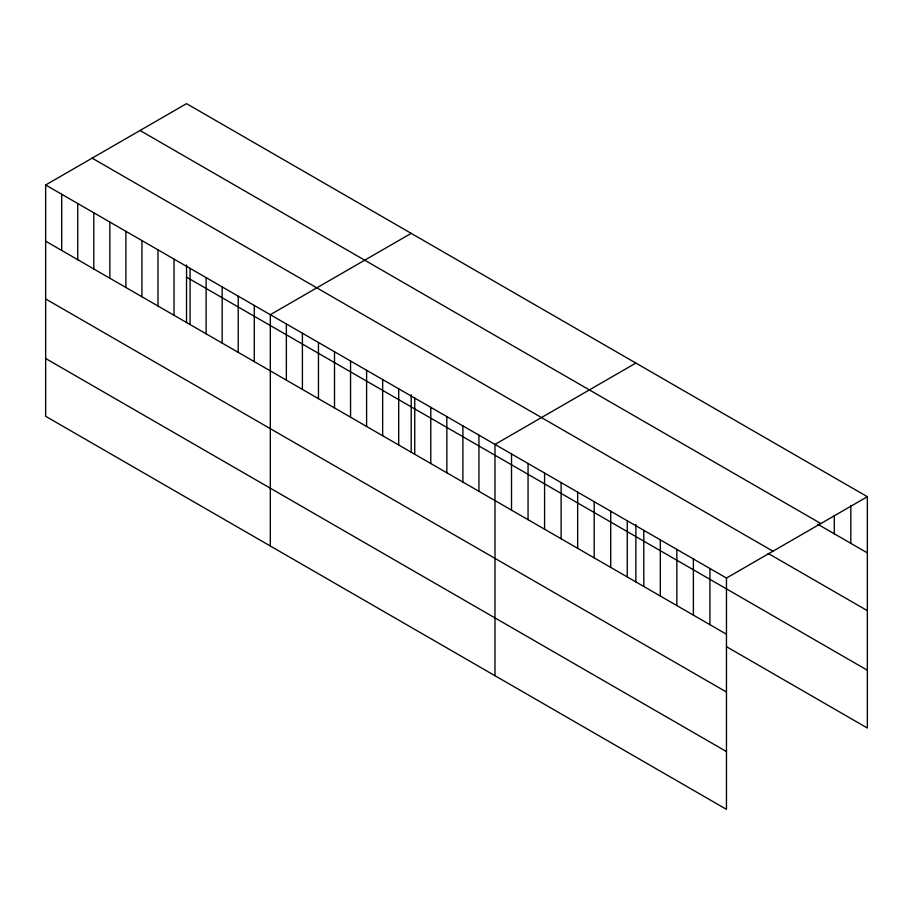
<?xml version="1.0" encoding="UTF-8"?>
<svg xmlns="http://www.w3.org/2000/svg" width="913" height="913" viewBox="0 0 913 913"><rect width="100%" height="100%" fill="white"/><g stroke="black" fill="none" stroke-linecap="round" stroke-linejoin="round"><path stroke-width="1.37" d="M45.65 184.985L726.463 578.055L726.463 809.352L45.65 416.294L45.65 184.985L186.537 103.648L867.35 496.706L867.35 728.015L726.816 646.872M411.204 233.351L270.316 314.7L270.316 546.008M635.87 363.066L494.983 444.414L494.983 675.711M726.463 578.055L867.35 496.706M140.043 130.491L820.855 523.548M817.751 524.245L867.35 552.879M92.145 158.143L772.957 551.212M768.141 553.404L867.35 610.671M186.537 277.153L867.35 670.222M45.65 241.169L726.463 634.227M45.65 298.962L726.463 692.02M45.65 358.501L726.463 751.559M850.813 505.414L850.813 543.338M834.277 515.537L834.277 533.797M709.926 568.502L709.926 624.686M693.389 558.961L693.389 615.134M676.853 549.409L676.853 605.593M660.327 539.868L660.327 596.041M643.791 530.316L643.791 586.5M635.87 524.393L635.87 581.98M627.254 520.775L627.254 576.948M610.717 511.234L610.717 567.407M594.192 501.682L594.192 557.866M577.655 492.141L577.655 548.314M561.118 482.589L561.118 538.773M544.582 473.048L544.582 529.22M528.056 463.496L528.056 519.68M511.52 453.955L511.52 510.127M478.937 435.147L478.937 491.32M462.891 425.88L462.891 482.053M446.845 416.613L446.845 472.786M430.788 407.346L430.788 463.53M414.742 398.079L414.742 454.263M411.204 394.69L411.204 452.277M398.696 388.824L398.696 444.996M382.65 379.557L382.65 435.729M366.604 370.29L366.604 426.462M350.558 361.023L350.558 417.195M334.512 351.756L334.512 407.94M318.454 342.489L318.454 398.673M302.408 333.234L302.408 389.406M286.362 323.967L286.362 380.139M254.271 305.433L254.271 361.616M238.225 296.166L238.225 352.35M222.179 286.91L222.179 343.083M206.121 277.643L206.121 333.816M190.075 268.376L190.075 324.549M186.537 264.975L186.537 322.563M174.029 259.109L174.029 315.282M157.983 249.842L157.983 306.026M141.937 240.576L141.937 296.759M125.891 231.32L125.891 287.492M109.845 222.053L109.845 278.225M93.788 212.786L93.788 268.958M77.742 203.519L77.742 259.691M61.696 194.252L61.696 250.436"/></g></svg>
